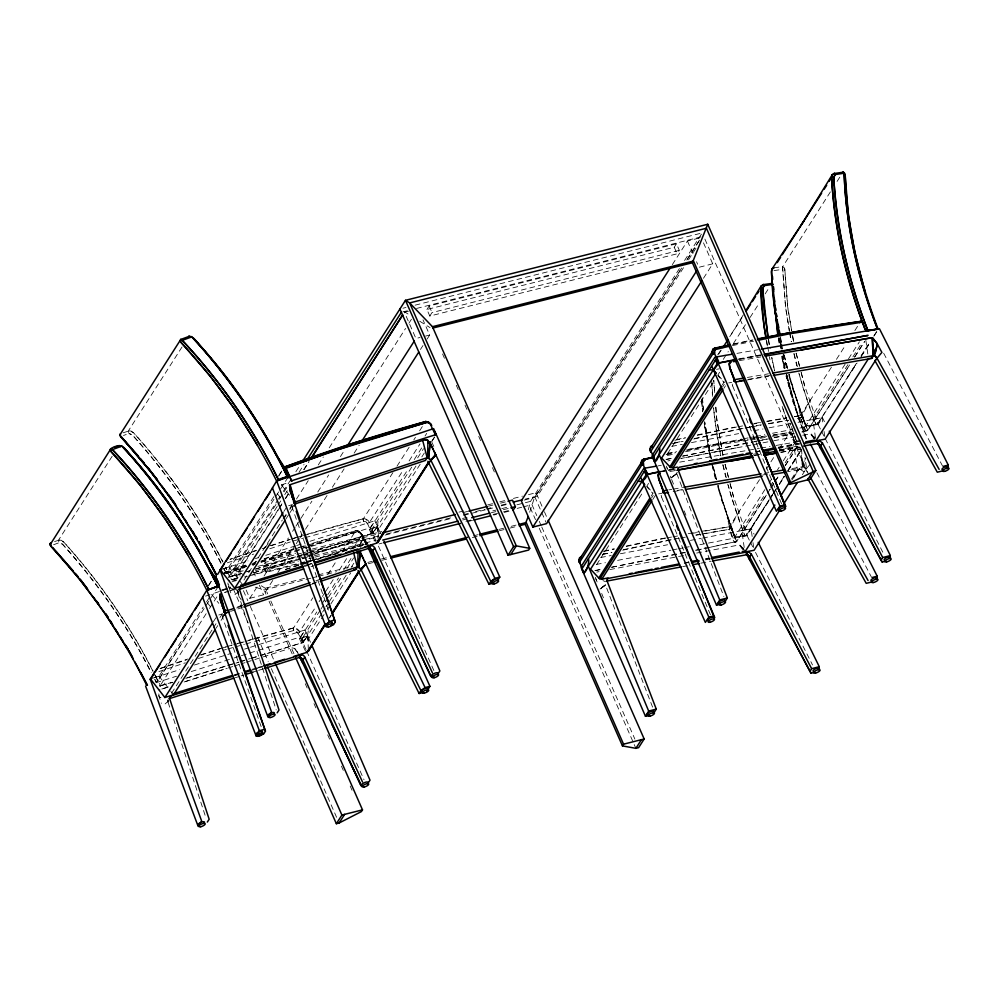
<?xml version="1.0" encoding="UTF-8"?>
<svg xmlns="http://www.w3.org/2000/svg" width="999" height="999" viewBox="0 0 999 999"><rect width="100%" height="100%" fill="white"/><g stroke="black" fill="none" stroke-linecap="round" stroke-linejoin="round"><path stroke-width="0.75" stroke-dasharray="5 3.75" d="M360.389 547.427L364.585 540.859C368.843 554.07 362.849 527.847 355.669 530.844A1890.183 1606.255 31.3 0 0 310.352 543.931M320.08 610.464L302.447 638.036L303.271 642.444L260.589 655.619M302.422 642.881L307.455 635.938L308.654 628.321M411.763 467.082L372.29 528.808L373.114 533.216L297.652 556.368M372.19 533.678L377.297 526.71L378.509 519.093M321.74 613.411L303.209 642.469L307.455 635.739M309.303 552.584L372.127 533.454L373.039 532.966L372.29 528.833L373.064 533.241L377.31 526.51M361.925 534.24L363.211 539.023L361.925 534.24L357.205 531.568L307.904 546.216M800.224 441.071L795.154 442.307L796.565 441.046L791.445 426.461M796.59 441.595L789.884 423.039M759.515 479.657L729.407 526.748C730.044 529.07 732.629 546.141 736.825 541.383L766.782 494.43L736.413 541.808M831.43 367.195L800.474 415.609C801.123 417.932 803.708 435.002 807.891 430.244L849.637 364.91L807.492 430.669M779.432 449.95L797.152 446.64L796.902 447.327L796.253 446.341L779.407 449.438M366.133 544.18L364.598 540.871L366.109 543.806L316.496 559.515M803.521 466.883L802.622 466.745L803.521 466.883L805.331 458.404M528.284 509.727L530.531 501.386L680.381 267.045M261.151 726.623L222.427 617.07L223.214 613.836M328.421 610.089L292.282 507.842L293.069 504.607M809.802 464.647L803.87 471.778L800.661 469.555L804.457 460.389L802.534 466.62L800.624 469.567L788.336 471.69M529.657 512.225L534.49 497.502L681.817 267.757L535.052 497.365L541.121 511.188M764.872 489.635L734.702 537.25L746.453 535.264L770.928 497.052M845.166 364.073L805.781 426.111L816.108 424.8L817.831 423.788L857.067 363.024M785.289 465.546L797.065 447.165L791.732 433.653L790.221 432.43L772.751 435.277M785.189 465.646L796.902 447.327L796.278 446.84M353.509 547.877L362.013 534.44L359.403 531.318L355.919 530.644M796.902 447.327L797.152 446.64M206.144 613.698L160.04 685.901L172.64 682.404M275.986 504.47L229.882 576.673L240.996 573.626M160.714 686.038L159.69 685.901L160.714 686.038L154.97 675.124M230.557 576.798C229.745 577.909 227.685 572.439 225.412 567.182M739.435 511.051L730.544 527.072L736.663 541.533L695.629 550.412M810.514 399.912L801.61 415.934L807.904 430.232L801.66 432.205M670.329 476.211L671.041 477.959L677.347 472.327M743.318 314.86L729.595 336.925L743.044 316.084M222.427 617.07L224.138 614.298M292.282 507.842L293.993 505.069M366.92 544.917L363.773 537.849L359.49 544.755L315.085 559.577M699.862 544.705L747.077 535.701L751.348 528.783L754.108 534.215M799.874 428.047L818.144 424.563L822.427 417.644L825.174 423.077M208.366 585.814L213.062 578.346M279.008 475.337L282.13 470.367M244.093 575.162L238.823 571.89L278.122 510.264M278.958 508.953L282.305 503.696M285.652 498.451L288.162 494.517M304.046 469.605L309.066 461.738M112.2 456.218L58.554 540.084L58.941 542.757L62.425 544.105C97.515 582.717 127.61 625.911 151.249 672.439M182.043 346.978L128.409 430.856L128.796 433.529L123.476 435.489M208.641 585.489L211.988 580.257M278.496 476.261L281.843 471.029M151.836 678.458L159.028 676.198L203.197 607.117M206.531 601.91L209.865 596.69M220.255 569.68L228.871 566.957L273.876 496.59M157.68 681.106L156.194 682.042L153.983 677.809L156.194 682.042L157.68 681.106L187.962 633.778M218.257 586.413L157.792 680.956L153.734 672.427M288.099 477.185L227.635 571.728L222.852 574.025M235.327 580.943L228.259 577.447L277.422 500.549M278.259 499.238L279.945 496.615M283.291 491.371L290.01 480.869M295.879 471.69L300.075 465.122M209.49 608.466L217.02 596.69M279.333 499.238L286.863 487.462M277.185 506.468L235.227 572.065L242.794 570.167M278.022 505.144L281.381 499.9M284.74 494.655L287.25 490.721M299.001 472.352L304.033 464.473M278.546 509.053L238.274 572.04L240.085 576.186M279.383 507.742L281.905 503.808M285.252 498.551L288.611 493.306M303.721 469.692L308.753 461.813M213.174 621.99L216.508 616.783M283.853 511.451L287.188 506.243M171.578 693.206L212.475 629.258M213.311 627.946L216.646 622.727M219.992 617.507L222.49 613.598M243.943 580.057L282.33 520.029M283.167 518.718L285.664 514.81M289.835 508.279L292.345 504.37M265.434 547.577L268.793 542.332M284.727 517.407L286.413 514.785M289.772 509.527L292.282 505.594M296.478 499.038L308.229 480.669M318.294 464.922L323.326 457.043M329.208 447.864L405.557 328.459M408.916 323.214L411.426 319.28M216.059 628.234L217.732 625.624M221.066 620.404L223.576 616.495M285.914 519.005L289.248 513.786M290.085 512.487L293.431 507.255M299.063 564.035L265.884 572.377L262.999 565.809L265.222 562.35L295.379 554.757M426.923 309.478L429.133 306.006L676.448 243.781L679.332 250.349L677.122 253.808L429.807 316.046L426.923 309.478L674.238 247.252L676.448 243.781M265.884 572.377L268.094 568.918L298.264 561.326M429.807 316.046L432.018 312.575L679.332 250.349M246.154 590.009L249.8 598.301L258.192 585.177M264.061 575.998L288.399 537.949M292.595 531.381L295.105 527.447M295.954 526.136L300.15 519.58M300.986 518.269L311.888 501.211M317.769 492.02L328.671 474.962M340.422 456.593L343.781 451.348M249.8 598.301L263.536 594.842L272.764 580.407M277.809 572.539L295.429 544.979M296.266 543.668L298.776 539.735M299.625 538.424L302.135 534.49M305.494 529.233L327.31 495.129M332.342 487.25L344.093 468.881M354.158 453.134L359.19 445.267M420.442 349.475L422.964 345.542M427.16 338.986L429.67 335.04L423.002 319.842M260.327 655.469L302.073 642.757L303.197 642.195L302.447 638.061C304.058 652.497 300.075 629.382 293.718 630.494L293.556 627.971L312.862 597.777M327.797 574.425L336.563 560.726M342.133 552.01L355.669 530.844L360.751 532.904L361.9 534.74M415.946 466.096L373.226 532.904L371.915 533.516L367.532 523.563L365.871 521.753L363.574 521.266L363.411 518.743L394.468 470.179M396.978 466.233L409.59 446.516M413.773 439.985L415.447 437.362M419.642 430.806L423.126 425.349M254.782 641.42L293.718 630.494L296.016 630.981L297.852 633.141L298.963 632.642L315.709 606.98M319.068 601.723L321.591 597.777M322.427 596.465L324.95 592.532M325.786 591.221L333.354 579.395M339.223 570.204L347.627 557.067M305.17 537.662L363.574 521.266L365.871 521.753L367.694 523.901L368.818 523.414L403.196 470.167M409.078 460.976L419.992 443.906M425.037 436.014L426.71 433.391M300.899 636.788L316.795 611.937M321.815 604.095L324.325 600.162M327.672 594.929L338.536 577.934M343.556 570.079L351.923 557.005M358.616 546.54L363.636 538.686M370.754 527.559L408.391 468.706M414.248 459.54L421.778 447.777M320.916 609.153L327.635 598.638M328.471 597.327L341.908 576.311M346.953 568.431L353.671 557.929M417.644 457.892L423.514 448.701M322.577 612.1L325.1 608.166M325.936 606.843L328.459 602.909M329.295 601.598L346.928 574.013M351.136 567.444L354.495 562.187M421.828 456.905L424.338 452.959M431.905 441.133L435.989 434.752M431.768 441.458L435.851 435.077M324.051 614.56L308.266 639.248L308.516 644.655M327.422 609.303L329.92 605.394M330.756 604.083L350.736 572.827M420.217 464.173L378.109 530.019L378.559 539.285M329.27 618.019L330.906 615.446M329.645 617.807L331.281 615.247M672.339 264.635L687.437 241.021L701.186 237.562M684.577 260.477L702.197 232.929L415.035 305.182M683.503 267.707L537.499 496.016L525.412 499.05M688.536 259.827L696.927 246.703M703.483 278.259L712.712 263.823L702.996 241.708M718.731 354.096L721.253 350.162M723.264 359.39L728.296 351.536M733.328 343.668L745.891 324.013M750.087 317.457L759.302 303.034M765.172 293.868L769.355 287.312M830.381 191.895L782.442 267.07L785.576 307.205L789.26 331.144M837.075 181.418L840.434 176.174M596.603 564.635L643.543 491.233M646.902 485.989L648.576 483.366M667.682 453.496L713.786 381.393M717.981 374.837L719.655 372.227M651.198 496.041L652.859 493.444L646.753 486.738M722.277 384.902L723.938 382.305L717.819 375.599M651.56 498.014L653.246 495.392M722.639 386.875L724.312 384.253M652.747 499.562L656.081 494.343L662.187 493.231M723.825 388.411L725.486 385.801M766.208 469.18L774.575 456.106M779.595 448.251L789.635 432.555L791.62 433.966L789.635 432.555A1890.183 1574.749 33.9 0 0 773.026 434.915M836.45 359.353L845.654 344.955M854.857 330.569L860.713 321.416M769.055 483.079L771.578 479.145M777.434 469.967L779.12 467.357M783.303 460.801L795.042 442.457L782.254 406.905M848.513 358.828L859.402 341.795M744.193 547.44L741.832 530.556L765.172 494.068M770.167 486.251L772.677 482.342M785.177 462.787L794.342 448.451L803.458 446.853M815.484 437.837L812.911 419.418L847.914 364.672M852.909 356.855L862.075 342.52M770.966 487.887L774.312 482.654L770.991 487.862M775.149 481.343L778.496 476.111M854.595 357.118L864.635 341.421M727.697 484.103L737.624 516.358L744.917 535.951L746.59 535.089L769.218 499.7M770.054 498.389L772.564 494.468M773.413 493.156L775.923 489.223M784.302 476.111L779.27 483.978L784.14 476.386M787.649 470.866L801.061 449.9M817.407 424.225L856.218 363.661M861.238 355.794L870.466 341.383M873.813 336.139L877.159 330.894M771.765 495.741L774.262 491.82M775.099 490.521L776.76 487.912M752.147 536.463L751.073 528.783L769.367 500.174M770.204 498.876L772.689 494.967M773.526 493.668L776.023 489.772M779.345 484.565L784.34 476.773M787.662 471.565L801.797 449.463M861.225 356.518L870.379 342.22M791.57 478.958L797.414 469.83L794.342 448.451M791.882 480.094L799.387 468.356L788.723 470.292M793.593 477.897L799.387 468.356M802.372 474.75L806.53 468.231L804.994 457.542M775.199 481.306L778.558 476.048M854.682 357.03L864.772 341.283M847.839 376.76L856.031 363.973M860.951 356.293L869.967 342.22M874.075 335.814L878.171 329.42M788.236 469.992L801.36 449.525M238.786 591.445L232.23 597.027M168.943 700.674L162.375 706.256M311.263 546.428L370.242 527.722L374.862 520.729L380.969 534.428M241.408 655.656L300.399 636.95L305.007 629.957L311.114 643.668M717.719 354.832L721.116 349.712M781.543 503.721L732.579 385.839L734.465 383.117M710.464 614.86L661.513 496.99L663.398 494.255M801.161 372.427L804.632 385.776L817.794 423.514L816.158 424.538L805.369 425.899L788.536 374.912M730.094 483.578L733.566 496.928L746.728 534.665L745.079 535.689L734.302 537.037L717.469 486.051M817.669 423.951L815.871 424.6L817.794 423.514M746.59 535.089L744.792 535.739L731.243 496.765L728.234 485.089M377.297 526.723L369.18 529.27L375.999 543.131M307.442 635.951L299.325 638.498L306.144 652.359M307.255 534.253A1890.183 1574.699 33.9 0 1 363.424 518.768L366.283 519.143L368.481 520.891L369.605 522.702L367.694 523.901M254.583 638.511A1890.183 1574.699 33.9 0 1 293.569 627.996L296.441 628.371L298.626 630.119L299.762 631.93L297.852 633.141M807.741 430.394L802.459 417.02L800.474 415.609L798.288 406.206L805.369 425.349L806.43 426.198L805.256 425.661M736.663 541.533L731.38 528.159L729.407 526.748L727.21 517.345L734.29 536.488L735.364 537.35L734.302 537.037M676.598 473.988L671.041 477.984L676.473 473.676L676.148 471.878L723.863 596.553M601.336 588.011L605.406 584.815L605.082 583.016L605.431 584.89L601.361 588.061M671.041 477.959L676.51 473.751M599.962 589.11L605.431 584.89M222.552 573.838L227.71 571.291L225.649 567.245M601.073 588.336L605.531 585.127L652.797 707.692M223.739 568.568L226.049 572.814L227.522 571.878M794.355 416.583A1890.183 1606.242 31.3 0 1 800.474 415.609L800.561 418.144L805.981 431.131L807.879 429.995L801.423 432.055M701.922 531.281A1890.183 1606.242 31.3 0 1 729.407 526.748L729.482 529.283L734.902 542.27L736.5 541.47L710.589 547.177M800.199 440.522L796.565 441.046L795.042 442.457M373.151 532.942L372.29 528.833M303.384 642.232L302.447 638.061M223.826 568.581L225.886 572.614L226.935 572.04L227.71 571.291L225.587 567.307M123.089 432.829L129.695 430.681L133.641 432.879C168.906 471.678 199.138 515.097 222.902 561.85M54.57 541.558L59.84 539.922L63.786 542.107C99.051 580.906 129.296 624.325 153.047 671.078M53.621 544.717L58.941 542.757L62.425 544.105C97.165 582.954 127.597 625.799 151.024 672.414M226.124 573.414L246.666 566.071M252.535 563.973L255.469 562.924M224.675 572.789L246.491 565.222M253.771 562.687L256.681 561.688M263.948 559.153L293.231 549.425M226.036 573.551L246.378 566.483M252.198 564.46L255.107 563.461M260.914 561.438L293.057 550.649M281.293 484.927L288.699 482.455M232.018 581.805L237.937 579.832M252.735 574.887L306.031 557.105M307.517 556.618L311.963 555.132M313.436 554.632L363.773 537.849M205.532 596.128L209.965 594.642M227.735 588.723L211.451 594.155L218.806 603.334M285.477 569.455L301.76 564.023M303.234 563.523L307.68 562.05M309.153 561.55L313.599 560.064M229.083 590.983L223.214 592.944L226.174 591.957M230.544 590.496L233.479 589.51L227.647 591.47M306.968 564.972L312.874 562.999M229.345 609.602L242.595 605.182M315.946 580.706L318.893 579.72M230.594 611.376L236.476 609.415M237.949 608.928L242.357 607.454M311.476 584.39L315.884 582.917M288.649 505.756L291.558 504.795M256.356 550.636L229.97 559.353A1890.183 1574.699 33.9 0 1 256.219 550.262M262.213 548.688L265.147 547.727M271.004 545.791L290.06 539.485M227.297 562.812L253.671 554.095M269.755 548.776L290.309 541.97M218.793 614.997L221.703 614.023M160.127 668.581L186.501 659.864M201.149 655.019L220.205 648.713M158.903 671.565L185.29 662.837M198.451 658.491L220.454 651.211M229.258 610.364L235.19 608.441M236.663 607.954L242.595 606.031M312.262 583.416L318.194 581.493M221.79 589.947L230.669 587.1M285.414 569.505L298.738 565.222M300.212 564.747L304.658 563.324M306.131 562.849L311.126 561.238M221.84 590.446L230.719 587.587M303.221 564.298L311.176 561.738M325.424 557.167L363.911 544.805M222.977 568.881L248.039 560.926M255.419 558.591L258.366 557.654M265.734 555.319L295.229 545.966M296.703 545.504L301.136 544.105M309.977 541.296L374.862 520.729M225.737 573.538L244.905 567.457M252.272 565.122L255.22 564.185M261.126 562.325L299.463 550.162M305.357 548.289L309.79 546.89M231.668 579.807L239.061 577.459L228.709 580.744M253.846 572.764L295.254 559.615M253.971 572.727L297.065 559.065M298.551 558.591L359.478 539.26M304.358 566.545L308.803 565.134M310.989 566.658L313.948 565.709M154.595 677.634L179.67 669.692M194.418 665.022L231.281 653.334M244.555 649.125L248.976 647.727M250.449 647.252L305.007 629.957M155.881 682.767L176.523 676.223M191.271 671.553L232.567 658.453M234.041 657.991L239.935 656.118M161.813 689.035L169.218 686.688L158.866 689.972M185.477 681.53L225.412 668.855M184.128 681.967L227.223 668.294M228.321 667.919L232.705 666.533M234.166 666.071L245.055 662.637M246.541 662.162L289.635 648.488M234.503 675.774L238.961 674.362M252.31 670.129L262.7 666.832M235.314 677.734L239.685 676.348M241.134 675.886L244.093 674.949M252.797 672.19L257.168 670.804M258.629 670.341L263.324 668.855M304.258 565.571L308.703 564.198M307.455 565.022L311.9 563.648M234.403 674.8L238.848 673.426M252.173 669.293L256.618 667.919M258.092 667.457L262.537 666.083M234.653 675.162L242.045 672.876M255.357 668.756L262.762 666.47M261.338 561.038L299.588 549.275M301.049 548.813L306.93 547.015M308.404 546.553L356.943 531.63L359.278 532.08A3.771 3.209 31.3 0 1 360.002 532.642L365.796 543.743M369.443 529.42L377.61 526.61L378.209 540.921M229.545 576.673L240.722 573.476M246.516 571.715L249.663 570.754M255.369 569.018L308.479 552.834M246.79 571.865L249.937 570.904M255.644 569.168L296.154 556.83M299.588 638.648L307.754 635.839L308.366 650.149M159.69 685.901L172.365 682.255M186.988 677.797L238.624 662.075M240.11 661.625L250.437 658.478M251.373 658.191L258.828 655.918M185.789 678.396L238.898 662.225M240.372 661.775L244.805 660.426M251.648 658.341L259.103 656.068M294.717 548.988L299.176 547.664M300.662 547.215L355.669 530.844L356.943 531.63A1.911 0.799 75.1 0 0 355.669 530.844M303.459 547.552L306.431 546.665M292.982 538.511L301.973 535.988M303.471 535.576L363.411 518.743L365.097 518.718L369.605 522.702M293.194 541.021L303.721 538.061M223.139 647.739L232.13 645.217M233.629 644.805L238.124 643.543M239.623 643.119L244.118 641.857M245.617 641.433L253.109 639.335M254.595 638.91L293.556 627.971L295.242 627.959L299.762 631.93M223.339 650.249L226.386 649.4M227.834 648.988L233.866 647.29M235.327 646.89L244.343 644.355M245.804 643.943L253.321 641.833M796.565 441.046L794.63 442.132L781.555 404.732M402.947 308.229L405.969 307.467M402.884 311.888L407.417 310.751M416.483 308.466L700.886 236.9M408.529 311.201L404.408 312.237L415.934 338.499L420.055 337.462M425.549 336.089L429.67 335.04M712.712 263.823L698.975 267.282L696.54 261.75M245.879 565.746L233.791 568.781L238.374 579.22M251.923 564.223L254.945 563.461M261.001 561.938L295.754 553.196M306.343 550.536L310.876 549.388M312.387 549.013L381.905 531.518M458.991 512.125L463.524 510.976M487.699 504.895L493.743 503.371M499.787 501.86L505.831 500.337M513.399 498.426L522.465 496.153M528.508 494.63L536.063 492.732L543.781 510.302M296.878 554.383L301.411 553.246M302.922 552.859L381.331 533.129M462.762 512.637L468.793 511.126M488.399 506.193L492.932 505.044M500.462 503.159L506.493 501.635M257.904 566.358L295.692 556.855M297.202 556.48L301.735 555.332M303.246 554.957L307.779 553.821M313.823 552.297L378.808 535.939M386.363 534.04L452.872 517.307M463.449 514.647L469.493 513.124M475.536 511.6L484.602 509.315M486.113 508.941L493.681 507.042M501.236 505.132L507.28 503.621M238.823 571.89L243.219 570.791M262.999 565.809L308.241 554.433M309.752 554.045L379.121 536.588M385.152 535.077L453.009 518.006M463.561 515.347L486.188 509.652M487.699 509.278L495.229 507.38M501.261 505.856L507.292 504.345M524.238 500.074L534.49 497.502M228.259 577.447L240.347 574.4M255.457 570.604L300.799 559.19M302.31 558.816L312.887 556.143M314.398 555.769L376.373 540.172M462.512 518.506L467.045 517.357M492.744 510.889L495.766 510.139M501.81 508.616L507.854 507.092M516.92 504.807L530.531 501.386L536.775 515.621M308.816 558.666L313.336 557.529M314.847 557.155L367.632 543.868M462.637 519.967L467.157 518.831M491.283 512.762L495.804 511.613M503.346 509.715L509.378 508.204M232.442 580.032L238.474 578.521M244.493 577.01L247.502 576.248M249.013 575.861L298.726 563.361M300.237 562.974L304.757 561.838M306.256 561.463L310.776 560.327M312.287 559.952L330.369 555.394M331.868 555.019L336.388 553.883M465.946 521.278L471.978 519.767M493.069 514.46L497.589 513.324M503.608 511.8L511.138 509.915M517.17 508.391L521.69 507.255M523.189 506.88L529.22 505.357L535.489 519.655M300.562 563.648L305.095 562.512M306.606 562.137L311.126 560.988M317.158 559.477L320.167 558.716M378.983 543.918L382.005 543.156M467.957 521.528L472.477 520.392M493.593 515.084L496.603 514.323M504.145 512.425L510.177 510.914M304.445 578.359L265.21 588.224L264.098 589.959L265.971 594.218M318.032 574.937L352.734 566.208M367.819 562.412L372.352 561.263M381.406 558.99L388.948 557.092M473.451 535.826L477.972 534.69M499.1 529.37L503.633 528.234M511.176 526.336L517.207 524.812M310.876 578.184L264.098 589.959L254.033 586.8M312.387 577.809L316.92 576.673M318.431 576.286L336.538 571.728M368.219 563.761L372.752 562.624M381.805 560.339L389.348 558.441M472.34 537.562L478.384 536.038M499.5 530.731L504.033 529.582M510.064 528.071L517.607 526.173M674.887 440.334L685.389 437.987M697.377 435.302L736.525 427.023M675.049 442.844L682.542 441.171M694.53 438.486L736.65 429.545M603.821 551.473L614.31 549.125M626.311 546.441L665.459 538.161M602.484 554.32L611.475 552.31M623.463 549.637L673.189 539.335M672.414 443.618L683.091 441.333M693.768 439.048L747.177 427.597M748.701 427.272L753.271 426.286M602.859 554.445L612.012 552.472M622.702 550.187L676.098 538.748M732.642 344.493L752.284 340.434M732.392 345.592L753.546 341.221M666.096 454.695L675.174 452.834M687.262 450.337L715.971 444.405L748.201 439.223M667.357 455.482L674.924 453.921M685.464 451.748L717.207 445.204M666.058 459.365L673.763 457.817M682.604 456.031L752.784 441.87M754.307 441.558L760.389 440.334M761.912 440.022L768.368 438.723M774.063 437.574L793.943 433.566M666.196 459.552L673.826 458.004M682.779 456.206L756.568 441.308M758.079 441.009L768.606 438.886M774.3 437.737L794.18 433.716M594.979 570.516L602.509 568.993M611.538 567.17L686.276 552.085M695.391 550.249L709.065 547.489M595.129 570.691L601.41 569.418M611.7 567.345L685.501 552.459M755.331 451.76L759.902 450.861M778.221 447.24L798.051 443.331M755.419 452.16L760.002 451.261M778.296 447.652L799.637 443.444M684.253 562.899L688.835 562M705.619 558.691L708.666 558.091M684.352 563.311L688.923 562.4M705.694 559.103L710.264 558.191M812.911 419.418L822.152 417.644L823.213 425.312M741.832 530.556L751.073 528.783M671.64 446.391L682.305 444.355M691.433 442.607L738.661 433.616M753.883 430.706L763.024 428.971M769.118 427.809L790.446 423.738M798.051 422.29L822.427 417.644M667.357 453.296L676.498 451.56M688.686 449.238L741.995 439.073M743.518 438.786L748.089 437.912M749.612 437.624L754.17 436.75M755.694 436.463L764.834 434.715M772.452 433.266L792.257 429.495M767.869 441.883L680.819 458.466L739.023 447.365M773.813 440.759L795.204 436.675M802.771 435.239L810.401 433.791L813.948 438.598L812.162 436.176M667.844 460.939L670.154 460.489M778.071 448.414L799.375 444.355M753.77 455.494L762.362 453.858M779.195 450.649L799.25 446.815M600.561 557.529L611.226 555.494M620.367 553.758L667.582 544.755M690.434 540.397L701.086 538.361M702.609 538.074L751.348 528.783M596.291 564.447L605.419 562.699M617.607 560.377L670.916 550.212M672.439 549.925L677.01 549.05M678.533 548.763L683.104 547.889M684.627 547.602L689.198 546.728M596.778 572.077L599.075 571.64M609.79 569.592L687.499 554.807M696.64 553.059L739.322 544.93L742.844 549.712M705.469 559.852L710.039 558.978M682.692 566.633L687.237 565.771M700.886 563.161L711.176 561.201M738.686 358.903L761.226 354.757M738.511 359.453L761.238 355.257M716.57 369.318L719.367 368.806M659.839 471.478L670.679 469.48M753.371 454.245L757.966 453.396M659.852 471.99L673.763 469.43M728.683 382.917L731.73 382.367M748.501 379.32L769.842 375.449M677.434 490.472L683.528 489.36M762.799 474.987L768.905 473.876M738.049 426.748L742.619 425.936M751.748 424.3L760.888 422.677M766.982 421.59L786.775 418.057M794.38 416.695L800.474 415.609M738.174 429.283L744.255 428.196M745.778 427.922L750.349 427.11M751.872 426.835L761.001 425.199M768.606 423.838L788.386 420.317M666.982 537.899L671.54 537.075M673.064 536.813L677.634 535.988M691.333 533.541L698.95 532.192M705.044 531.093L729.407 526.748M674.712 539.06L679.27 538.249M680.794 537.974L685.364 537.162M696.003 535.264L729.482 529.283L731.38 528.159L729.482 529.283L695.928 534.964M797.414 469.83L806.53 468.231M736.95 353.384L758.403 349.662M739.997 359.053L759.914 355.607M739.385 360.627L760.739 356.943M747.377 377.46L768.493 373.801M747.277 379.957L768.78 376.236M658.216 465.846L661.288 465.322M679.67 462.137L747.077 450.474M748.613 450.199L759.34 448.351M760.863 448.089L770.054 446.491M776.186 445.429L797.639 441.72M661.263 471.528L673.526 469.405M754.72 455.344L762.374 454.021M779.232 451.098L800.674 447.39M669.829 471.516L675.961 470.454M780.968 452.297L800.748 448.876L802.472 466.758L788.648 469.155M668.756 489.91L671.778 489.385M673.276 489.123L682.529 487.524M764.235 473.376L768.83 472.589M673.139 491.633L682.354 490.034M780.831 452.322L800.748 448.876M756.33 425.636L762.424 424.6M768.531 423.564L788.361 420.204M749.737 438.973L755.868 437.987M757.404 437.737L766.62 436.263M717.157 445.204L766.295 437.3M772.414 436.313L791.732 433.653M377.285 527.035L377.697 530.119M307.43 636.263L307.842 639.348M773.888 267.844L782.604 266.596L784.602 268.119L787.974 309.228L791.67 330.544L787.637 306.556L784.814 269.043L782.604 266.596L785.576 307.205L789.622 331.218M774 270.592L782.716 269.33M361.101 534.215L362.013 534.44M806.218 426.223L805.369 425.899M159.378 697.477L160.851 697.527L159.378 697.477L161.376 703.333M229.957 588.274L232.505 588.761M237.962 590.134L229.221 588.249L231.843 595.904M734.19 536.8L735.364 537.35M805.768 425.661L792.282 387.949L788.76 374.687M734.702 536.813L721.216 499.088L717.694 485.839M674.025 469.455L676.585 470.566M602.946 580.606L605.506 581.705M404.12 311.576L408.004 313.986M419.68 321.203L430.045 327.622M261.251 585.776L265.21 588.224L267.707 593.906M789.635 432.555L791.62 433.966M814.435 438.686L811.225 433.991L815.172 438.486M743.356 549.837L740.159 545.129L744.093 549.625M796.253 446.341L797.04 446.928M798.763 372.964L808.691 405.207L816.108 424.8M718.119 375.212L724.225 381.918M647.04 486.363L653.159 493.069M367.669 543.643L363.786 538.548L361.626 538.573L364.697 539.223L367.832 543.668M297.827 652.871L293.943 647.789L291.783 647.814L294.855 648.451L297.989 652.896M811.225 433.991L815.783 439.685M740.159 545.129L744.717 550.836M281.381 484.865L289.56 495.254M277.185 493.531L280.819 498.151M207.33 602.772L210.976 607.392M228.871 566.957L243.356 585.564M159.028 676.198L169.88 690.147M170.792 691.308L173.501 694.792M790.221 432.43L790.833 433.354M813.96 436.575L814.922 438.111M742.894 547.727L743.855 549.25M789.01 374.325L799.138 406.943L806.305 426.211M717.944 485.464L728.059 518.094L735.239 537.35M805.881 469.268L808.491 473.926M222.765 561.987C199.151 515.109 168.631 471.94 133.641 432.879L131.169 431.068L128.409 430.856L128.796 433.529M152.909 671.216C129.296 624.338 98.789 581.168 63.786 542.107L61.326 540.297L58.554 540.084L58.941 542.757M153.621 672.552L157.917 680.781M220.879 563.186C197.502 516.558 167.32 473.464 132.28 434.877L128.908 433.491L132.28 434.877C167.033 473.763 197.44 516.683 221.091 563.211M942.656 466.246L883.054 352.023M816.907 472.752L871.59 577.397M818.144 424.563L820.966 430.119M821.665 431.506L824.475 437.062M825.186 438.461L883.603 553.821M747.077 535.701L749.887 541.258M750.586 542.644L752.709 546.815M755.519 552.385L812.524 664.959M366.87 542.082L368.656 545.729M297.015 651.311L298.801 654.957M431.843 442.207L433.803 446.453M370.242 527.722L375.911 540.459M378.434 546.116L433.878 670.566M300.399 636.95L306.069 649.687M306.693 651.098L364.023 779.794M704.894 239.073L807.167 472.04M687.437 241.021L693.506 254.845M674.238 247.252L677.122 253.808M544.405 511.738L547.539 518.881M541.72 512.562L545.966 522.24M539.273 521.316L541.146 525.586M541.77 527.01L634.877 739.11M539.26 528.234L635.876 748.338M429.133 306.006L432.018 312.575M442.569 353.996L444.443 358.266M456.293 385.252L458.166 389.523M465.022 405.144L466.895 409.415M478.746 436.401L480.619 440.671M492.47 467.657L494.33 471.928M265.222 562.35L268.094 568.918M270.829 601.011L294.518 654.994M269.093 601.323L292.17 653.895M305.269 683.728L307.143 687.986M313.998 703.621L315.871 707.879M327.722 734.877L329.583 739.135M341.433 766.133L343.306 770.391M350.174 786.026L352.035 790.284M253.222 571.341L256.256 578.259M259.29 585.164L263.536 594.842M243.394 590.646L247.777 600.649M250.287 606.368L274.138 660.689M236.838 590.047L241.221 600.049M257.542 637.212L268.207 661.5M271.341 668.656L336.588 817.294M233.254 588.836L248.252 623.001M671.615 479.433L673.9 485.139M684.203 510.901L685.926 515.184M601.698 593.468L603.433 597.814M666.945 467.744L667.594 469.38M595.866 578.896L596.515 580.519M666.358 466.133L667.32 468.618M595.279 577.272L597.215 582.255M806.193 425.999L792.831 387.712L789.297 374.325M806.568 438.861L793.905 402.572L786.575 374.388M735.114 537.15L721.765 498.851L718.219 485.464M815.871 424.6L802.322 385.614L799.3 373.951M228.546 586.251L229.108 587.899L228.209 581.281M158.691 695.479L159.253 697.127L158.541 691.832M237.962 593.156L276.199 709.902M168.119 702.384L205.869 817.657M783.278 354.058L787.2 368.793M712.212 465.209L716.121 479.945M784.178 354.982L787.724 368.369M786.225 375.774L793.281 402.572L806.243 439.647L793.281 402.572L785.988 375.874M716.645 479.508L713.111 466.121L716.246 479.52M796.128 353.271L799.262 365.222M801.223 372.689L804.744 386.138M784.989 367.944L782.492 355.831M786.563 373.926L799.45 421.353L786.575 374.538M785.002 368.556L782.517 356.468L785.039 368.456M725.062 464.41L728.196 476.361M730.144 483.828L733.666 497.277M796.153 353.147L799.625 366.496M725.087 464.298L728.546 477.647M794.03 353.521L797.414 366.645M722.951 464.66L726.348 477.797M784.053 354.982L787.312 368.369M783.129 353.971L786.4 367.432M712.062 465.122L715.334 478.583M793.93 353.796L796.79 365.921M722.851 464.947L725.724 477.072M771.69 357.567L774.637 370.954L771.877 357.53M769.33 356.73L769.954 359.74M732.23 384.103L732.579 385.839M661.151 495.242L661.513 496.99M780.519 338.649L781.418 343.094M781.717 344.58L782.604 349.026L781.78 344.418M779.882 339.048L781.68 347.989M711.238 458.691L704.645 421.79L711.263 458.628M710.301 457.642L704.158 423.514M781.593 356.256L784.178 368.369L781.755 356.231M789.547 332.655L791.283 341.695M768.568 339.535L770.217 348.526M780.406 336.738L781.505 342.882M779.832 337.674L781.717 348.176M766.683 340.971L767.494 345.467M767.756 346.965L768.568 351.461M704.195 423.339L710.376 457.817M792.719 336.638L793.78 342.732L791.945 332.168M779.595 339.048L781.181 348.201M779.345 338.199L780.144 342.757M780.406 344.28L781.193 348.851M778.583 337.924L779.645 344.031M722.964 455.394L716.895 420.367L715.684 404.92M789.872 332.717L791.383 341.72M779.432 338.411L780.194 342.932M780.456 344.43L781.218 348.951M722.901 455.369L716.558 417.694L715.546 404.195M768.318 339.573L769.292 345.604M766.245 340.159L767.482 347.727M778.271 337.974L779.195 344.093M865.858 340.359L867.831 354.108M824.075 431.456L825.149 439.135M752.996 542.594L754.07 550.274M227.909 582.904L228.097 584.59M703.321 410.177L702.172 398.289M701.523 401.61L702.684 411.813M167.807 700.262L168.019 702.072L167.944 699.712M713.486 408.042L717.332 437.762L720.779 455.856L714.51 418.344L713.698 407.742M801.822 460.052L802.472 466.758M702.434 397.852L703.546 409.815M701.735 399.425L702.834 411.376M714.71 392.557L713.736 380.182L714.647 392.195M711.65 380.482L712.786 395.629M801.573 449.1L802.597 466.396M711.8 383.366L712.462 396.341M270.317 545.654A1890.183 1574.699 33.9 0 1 290.147 539.41M291.571 538.973A1890.183 1574.699 33.9 0 1 295.841 537.674M297.265 537.237A1890.183 1574.699 33.9 0 1 301.536 535.951M363.574 521.266A1.911 0.837 75.7 0 1 363.411 518.743M224.35 572.689A1890.183 1606.255 31.3 0 1 245.604 565.084M264.186 558.716A1890.183 1606.255 31.3 0 1 295.854 548.401M298.751 547.502A1890.183 1606.255 31.3 0 1 308.903 544.368M160.14 668.468A1890.183 1574.699 33.9 0 1 187.775 659.028M200.462 654.882A1890.183 1574.699 33.9 0 1 225.986 646.902M227.41 646.465A1890.183 1574.699 33.9 0 1 231.693 645.179M237.4 643.481A1890.183 1574.699 33.9 0 1 243.119 641.808M248.851 640.147A1890.183 1574.699 33.9 0 1 253.147 638.923M293.718 630.494A1.911 0.837 75.7 0 1 293.556 627.971M603.683 551.148A1890.183 1606.242 31.3 0 1 614.16 548.751M626.161 546.078A1890.183 1606.242 31.3 0 1 665.396 537.974M688.199 533.703A1890.183 1606.242 31.3 0 1 698.863 531.805M666.97 454.12A1890.183 1574.749 33.9 0 1 675.836 452.247M686.201 450.124A1890.183 1574.749 33.9 0 1 742.919 439.66M753.446 437.937A1890.183 1574.749 33.9 0 1 757.966 437.225M760.976 436.75A1890.183 1574.749 33.9 0 1 766.995 435.826M676.248 439.66A1890.183 1606.242 31.3 0 1 685.227 437.599M697.24 434.94A1890.183 1606.242 31.3 0 1 734.952 427.135M754.695 423.389A1890.183 1606.242 31.3 0 1 760.788 422.277M766.882 421.203A1890.183 1606.242 31.3 0 1 786.712 417.819M724.263 382.592A1.698 1.411 33.7 0 1 723.95 382.292M733.616 343.931A1890.183 1574.749 33.9 0 1 752.834 339.885M237.787 590.484L237.862 592.844L237.787 590.484M699.5 240.185L686.076 261.176L699.5 240.185M770.129 489.198L767.619 493.119L770.154 489.185M157.854 680.519L156.031 681.842L157.854 680.519M802.459 417.02L795.991 418.956L802.459 417.02M804.47 467.457L803.933 467.082L805.718 468.968L804.47 467.457M377.972 528.471L377.697 526.873L378.109 530.019L377.972 528.471M308.129 637.699L307.842 636.113L308.266 639.248L308.129 637.699"/><path stroke-width="1.5" d="M364.235 560.526L365.884 563.973L360.889 569.28L357.754 566.833L358.079 550.973M434.09 451.298L435.739 454.745L430.744 460.052L427.597 457.604L427.959 440.297L424.85 439.71L290.135 484.69L294.805 501.835L294.068 502.41L427.147 457.679L422.677 440.447M428.996 422.29C433.666 427.597 430.819 422.889 426.785 422.39L355.469 443.631L285.714 467.857L283.878 469.13L288.012 478.121M653.708 457.018A1890.183 1574.749 33.9 0 0 643.418 459.353L581.318 556.505C576.311 558.628 580.481 564.522 582.042 567.145M650.824 451.948L649.974 449.363L650.661 446.516L652.397 445.367L714.51 348.226A1890.183 1574.749 33.9 0 1 729.195 344.905M749.562 557.442L751.31 553.983L748.114 551.723L711.563 558.691M820.629 446.303L822.377 442.832L819.192 440.584L803.945 443.481M749.45 559.552L749.6 556.743L747.826 554.807L749.6 556.743L809.939 671.453L811.138 673.189L814.822 672.227M820.516 448.414L820.666 445.604L818.905 443.668L820.666 445.604L881.006 560.314L882.217 562.05L885.888 561.088M584.128 572.789L646.428 474.388L644.268 471.441L582.117 568.606C583.928 580.631 590.384 561.6 588.336 558.891M654.957 461.526L653.196 457.48L654.757 461.476L717.507 363.249L715.346 360.302L653.184 457.467C655.007 469.63 661.45 450.362 659.402 447.752M865.196 329.595C846.378 280.994 834.277 229.608 831.63 177.485L832.254 174.775L834.04 173.526L843.531 172.165L844.167 173.239C846.003 226.461 857.879 279.008 877.322 328.509C881.917 328.371 860.039 332.08 867.644 329.907C848.775 281.069 836.275 229.545 833.728 177.148L835.326 174.513L833.728 177.148C836.85 229.458 848.613 281.106 867.644 329.907L866.22 331.168L878.021 329.158M114.91 447.202L118.893 445.729L121.666 445.941L124.126 447.752C161.651 489.31 193.319 536.001 218.194 586.163L217.482 585.751C192.969 535.714 161.076 489.448 123.876 448.002C161.488 489.135 192.832 535.789 217.482 585.751L218.319 585.864L206.793 590.334L218.194 586.163C192.77 535.277 161.214 486.638 121.491 445.866C117.757 445.542 111.913 446.453 110.302 450.062L111.089 451.635C149.538 492.919 181.781 539.772 206.793 590.334L208.616 589.01C183.716 538.099 151.261 490.896 112.412 449.612L111.201 448.489L110.427 449.125L111.089 451.635L140.335 485.264L165.147 518.743L187.7 554.47M197.203 539.597L174.65 503.871L149.838 470.392L119.805 435.015L180.769 339.448L182.268 340.384C221.129 381.668 253.184 429.095 278.471 479.782L278.471 479.782C253.646 428.796 221.004 381.78 182.268 340.384L180.769 339.448L180.157 340.834L180.944 342.407C219.393 383.691 251.623 430.544 276.636 481.106L287.337 476.511C262.812 426.498 231.256 379.945 193.731 338.773C231.081 380.132 262.587 426.585 287.337 476.511L288.049 476.935C262.687 426.061 231.069 377.597 191.508 336.7L188.749 336.501L180.769 339.448L180.382 341.571L210.177 376.036L234.99 409.515L257.542 445.242M712.712 560.914L747.414 554.62L746.852 553.821M803.671 445.979L818.481 443.469L817.919 442.682M580.232 563.024L579.432 562.499L641.583 465.309L642.057 460.114L654.008 457.192M50.462 544.18L110.926 448.676L112.412 449.612C151.074 491.096 183.466 538.199 208.616 589.01L208.691 589.547M120.317 434.952L120.429 433.803L119.818 435.189L120.604 436.763C159.053 478.046 191.284 524.9 216.296 575.461L216.284 575.948M264.186 666.358L301.273 654.607L303.671 655.506L304.782 657.105L302.972 659.989L302.61 662.911L361.763 786.613L332.18 724.787M358.029 570.504L419.118 693.518L420.929 690.596L360.926 569.355L358.728 567.045L360.277 552.385L363.449 558.866M427.884 461.276L488.973 584.278L490.771 581.368L430.781 460.127L428.571 457.817L430.132 443.144L427.035 439.647L424.85 439.71M301.348 657.904L302.934 659.914L302.61 662.936L299.4 656.181M372.839 550.799L372.465 553.708L431.605 677.384L434.003 676.81M358.728 567.045L360.277 552.385L425.087 687.587L429.932 686.325L368.181 547.739M428.571 457.817L430.132 443.144L433.291 449.637M301.086 657.729L299.875 657.342L302.972 659.989L302.61 662.911L303.072 660.227M588.411 566.458L648.676 711.076L645.454 716.283L581.056 567.345M659.477 455.307L719.742 599.937L716.52 605.144L652.122 456.206M372.927 550.998L372.465 553.708L369.892 548.301M734.09 381.031L734.889 379.682L734.078 381.293M764.272 354.695L867.382 335.477L764.26 354.195M227.897 610.089L224.725 610.789L219.78 594.467L220.092 599.475L265.447 731.156L263.736 733.928L256.106 735.913L202.56 597.115L206.843 590.209L218.694 586.251M294.218 499.687L294.805 501.835L289.623 485.239L289.935 490.247L335.302 621.927L333.591 624.7L331.044 625.362M773.101 284.378L764.372 285.627L763.398 284.44L761.101 286.051C760.389 303.546 763.436 321.291 766.008 338.649M804.058 220.667L771.827 269.268C771.29 291.071 775.174 313.074 778.983 334.578M865.209 329.558C846.578 280.869 834.577 229.595 831.63 177.485L832.167 174.912L834.477 173.302L835.451 174.488L844.167 173.239C845.828 226.461 858.428 278.871 877.322 328.509M875.124 353.221L877.347 344.018L881.892 352.422L874.949 360.639L937.299 472.202L943.306 470.741M874.587 355.744L873.688 355.594L874.587 355.744L877.347 344.018M662.999 492.445L663.823 490.834L663.061 491.908M871.727 358.416L875.536 349.238L873.613 355.482L871.702 358.416L773.388 375.437M747.414 554.62L746.403 554.408L748.114 551.723M817.444 443.356C822.714 436.463 815.209 444.28 818.481 443.469M528.196 516.645L525.162 524.275L519.118 525.786M302.597 461.188L405.469 300.324L707.742 224.263L692.394 262.737L432.854 328.047M431.755 425.512L429.857 423.414A3.771 3.209 31.3 0 0 429.12 422.839L425.524 421.615L354.158 442.857L284.353 467.095L283.878 469.13L286.9 475.574M729.382 346.203L714.66 349.75L714.56 352.959L712.649 354.17L650.511 451.873M377.859 541.77L378.209 540.921A1.361 1.124 33.6 0 1 377.872 541.783L376.935 542.445M429.383 461.451L377.235 542.594M435.377 435.052L435.989 434.752L434.44 431.643L435.964 434.577L291.121 480.919M50.961 545.704L50.587 543.031L49.962 544.43L50.749 545.991L79.995 579.62L104.795 613.099L127.36 648.826M50.587 543.031L49.95 544.255L50.749 545.991C89.198 587.275 121.441 634.14 146.453 684.69L147.165 685.102L140.921 672.827M646.99 474.475L659.964 471.453M735.651 359.977L717.507 363.249L735.626 359.465M745.741 310.926L761.101 286.051M801.46 224.663L832.167 174.912M498.176 579.695L499.787 577.097L433.628 428.608L276.698 480.969L272.415 487.887L325.961 626.685L329.183 621.478L334.091 620.192M353.571 552.547L357.305 566.908L355.582 569.68L320.292 581.455M427.147 457.679L425.437 460.439L294.568 504.108M256.106 735.913L259.34 730.706L264.248 729.432M426.71 691.533L429.932 686.325M606.93 580.269L608.079 578.421L679.607 564.785M678.009 469.118L679.145 467.27L752.197 453.346M654.457 712.012L656.268 709.103L606.793 580.244M725.536 600.874L727.347 597.951L677.871 469.105M809.939 671.453L811.65 668.681L819.28 666.695L758.229 542.357M881.006 560.314L882.716 557.542L890.346 555.556L829.295 431.218M817.657 669.305L819.28 666.695M888.735 558.154L890.346 555.556M224.101 612.449L224.95 611.063L220.28 593.93M746.515 554.47L747.227 553.109M314.735 563.249L371.128 545.379L373.526 546.278L374.637 547.877L372.814 550.761L372.465 553.683L372.777 550.686L369.717 548.114L372.814 550.761L430.432 675.724M311.576 457.804L402.734 314.86L311.263 457.879M202.785 596.99L150.399 678.908L164.872 697.514L173.501 694.792L215.235 629.545M272.64 487.762L220.255 569.68L234.728 588.286L243.356 585.564L285.077 520.317M150.25 679.732L153.609 674.487M155.282 671.865L160.315 663.998M164.498 657.454L169.53 649.587M171.204 646.965L176.236 639.098M177.909 636.475L185.452 624.687M187.125 622.065L192.158 614.198M194.668 610.264L199.7 602.409M217.582 574.425L224.288 563.948M225.974 561.326L230.994 553.458M233.516 549.525L238.536 541.67M241.895 536.426L246.915 528.558M249.438 524.625L254.458 516.77M257.817 511.525L262.837 503.658M265.359 499.725L270.379 491.87M306.556 460.539L401.373 312.275M164.872 697.514L212.337 623.289M234.728 588.286L283.029 512.762M224.413 615.184L226.074 612.574M294.255 505.956L295.929 503.346M347.128 446.091L414.26 341.121M361.713 441.333L418.768 352.098M325.312 623.638L306.955 652.335L293.631 656.468M331.98 613.199L358.678 571.44M428.534 462.212L376.798 543.106L364.96 546.778M325.424 624.025L308.341 651.123L306.418 652.522M332.08 613.623L358.766 571.878M325.811 623.801L308.341 651.123A1.698 1.411 33.4 0 0 308.753 650.049M332.105 613.96L359.141 571.678M428.996 462.45L378.196 541.895A1.698 1.411 33.4 0 0 378.609 540.821M513.199 510.152L515.409 506.68L512.524 500.112L508.004 501.261M670.654 267.257L521.303 500.811L532.842 527.085L546.578 523.626L701.798 280.881M267.62 667.12L336.351 823.713L341.895 815.047L362.5 809.864L295.766 657.841M508.029 555.244L513.561 546.59L516.308 545.891L529.745 548.326L528.633 550.062L508.029 555.244L399.925 308.991M336.351 823.713L339.098 823.014L344.643 814.36M510.776 554.557L516.308 545.891L409.652 302.922L405.469 300.324L513.561 546.59M532.842 527.085L696.453 271.216M362.5 809.864L361.401 811.588L339.098 823.014M581.168 566.445L643.905 468.331M652.235 455.294L714.972 357.192M722.926 347.54L727.959 339.672M746.39 310.839L750.586 304.295M752.259 301.673L755.606 296.428M757.279 293.806L758.965 291.184M777.234 262.612L780.594 257.367M782.267 254.745L821.653 193.144M824.163 189.223L826.685 185.29M829.195 181.356L831.705 177.422M638.049 481.143C643.381 483.129 650.274 474.762 644.268 471.441L646.553 474.188L647.714 473.713C642.12 464.547 639.522 457.455 653.783 458.279M709.128 370.005L713.786 369.83L718.805 363.087M716.083 372.977L713.461 370.329L715.784 373.351L661.65 458.017L669.917 466.845A1.361 1.149 31.3 0 0 670.891 467.395L673.751 467.769M602.672 578.921L599.987 578.671A1.698 1.436 31.6 0 1 598.788 578.009L649.587 498.576M721.852 388.087L671.053 467.532A1.698 1.436 31.6 0 1 669.867 466.87L721.478 386.151M650.786 499.238L599.987 578.671L598.776 578.021L590.571 569.155L644.717 484.503L642.394 481.481L643.593 483.179M651.91 500.861L601.86 579.145L607.954 577.946M722.989 389.722L672.926 468.007L677.509 467.095M774.874 505.069L744.842 552.047L754.07 550.274L779.882 509.902M780.719 495.929L789.897 481.568M644.168 738.985L638.623 747.652L635.876 748.338L622.452 745.903L623.551 744.18L644.168 738.985L548.176 520.304M692.394 262.737L789.685 484.378L790.796 482.642L815.833 470.529L707.742 224.263M784.053 503.396L797.377 482.554M875.936 359.69L825.149 439.135L815.908 440.909L868.481 358.678L871.528 358.154M635.876 748.338L641.42 739.685M807.554 479.882L813.086 471.228L706.43 228.247L409.652 302.922L432.455 326.698L529.745 548.326M815.833 470.529L810.301 479.195L789.685 484.378M429.021 462.812L435.739 454.745M359.178 572.052L365.884 563.973L361.039 569.58M239.31 588.636L240.547 586.763L302.872 567.007M239.623 588.174L240.547 586.763M169.468 697.864L170.704 696.003L233.017 676.236M169.768 697.402L170.667 696.003M371.128 545.379L369.28 548.176L315.359 565.272M301.273 654.607L299.425 657.404L264.46 668.493M277.16 712.836L279.008 710.039L239.71 590.034M207.317 822.077L209.166 819.267L169.867 699.275M437.787 674.113L439.872 670.953L384.016 541.283M367.932 783.341L370.017 780.182L311.725 645.029M759.527 441.958L784.702 504.857L779.919 506.018L776.435 511.288L712.075 366.845M663.236 491.433L658.553 478.346L658.241 474.138L660.002 473.214L658.029 475.074L659.14 479.957L713.623 615.996L708.84 617.157L705.369 622.427L641.008 477.984M946.203 468.269L948.301 465.097L879.432 328.721L761.463 349.138M875.836 578.359L877.222 576.236L810.464 444.043M277.085 481.381C276.486 478.608 289.947 476.423 287.337 476.511M430.894 460.352L435.739 454.745L430.132 443.144M641.583 465.309L643.493 464.098L643.244 461.563L644.717 460.152A1.911 0.824 76.6 0 0 643.431 459.378L641.72 460.502L641.033 462.674L641.583 465.309L643.493 464.098M430.794 460.164L435.739 454.745L494.93 578.359L499.787 577.097M360.951 569.393L365.896 563.985M714.56 352.959L712.649 354.17L712.1 351.536L712.799 349.35L714.51 348.226A1.911 0.824 76.6 0 1 715.796 349.013C711.013 352.61 718.768 358.554 718.781 362.575L717.619 363.037L715.346 360.302L717.869 363.449M435.839 435.064L434.965 432.679M306.144 652.359L308.017 650.998A1.361 1.124 33.6 0 0 308.341 650.149M490.771 581.368L494.917 578.371M420.929 690.596L425.062 687.599M276.636 481.106L278.471 479.782M206.793 590.334L208.616 589.01M190.247 337.425L189.023 336.301L190.247 337.425L182.268 340.384M773.701 267.882L771.915 269.131L771.29 271.84L774.725 309.203L779.295 334.677M771.827 269.268L773.888 267.844M713.136 348.963L729.62 345.117M112.412 449.612L120.392 446.653L119.168 445.542L120.392 446.653M188.749 336.501L191.333 336.638L193.981 338.524C231.506 380.082 263.174 426.773 288.049 476.935L287.412 477.047M243.993 604.707L310.04 582.679M320.13 579.308L357.305 566.908M224.713 613.336L229.121 611.875M243.831 606.967L310.002 584.89M353.771 569.942L356.73 568.968M427.709 442.757L430.419 441.895M427.684 443.294L430.332 442.432M356.518 552.422L360.564 551.123M356.506 552.947L360.477 551.66M238.699 589.572L303.684 568.968M244.892 672.477L250.824 670.591M168.856 698.801L233.828 678.196M245.504 674.5L252.947 672.14M240.597 585.277L302.772 566.021M314.623 562.362L341.271 554.108M345.716 552.734L357.555 549.063M173.714 693.593L231.443 675.711M244.767 671.59L250.699 669.755M264.023 665.634L269.942 663.798M274.375 662.424L284.74 659.215M647.464 474.288L659.977 471.965M488.973 584.278L494.03 582.966M719.742 599.937L727.347 597.951M716.52 605.144L720.167 604.195M419.118 693.518L422.914 692.519M648.676 711.076L656.268 709.103M645.454 716.283L649.088 715.334M432.455 326.698L693.506 261.014L790.796 482.642M382.842 532.754L455.219 514.535M468.793 511.126L486.888 506.568M513.324 502.097L522.39 499.812M382.704 540.072L458.104 521.103M471.678 517.694L489.772 513.136M510.889 507.829L515.409 506.68M383.504 542.782L460.414 523.426M473.988 520.017L490.571 515.846M373.863 560.889L376.873 560.127M390.459 556.705L467.42 537.35M479.483 534.315L497.589 529.757M518.718 524.438L526.261 522.539L623.551 744.18M374.263 562.237L377.272 561.475M390.859 558.066L466.308 539.073M479.882 535.664L498.002 531.106M943.456 466.271L948.301 465.097M872.389 577.422L877.222 576.236M872.239 581.88L866.22 583.341L807.679 478.583M758.328 339.185L787.037 333.266L861.3 321.278L862.686 322.814L860.713 321.416A1890.183 1574.749 33.9 0 0 757.279 338.973M758.054 340.297L788.286 334.053L861.9 322.202M278.584 458.379L284.353 467.095A1890.183 1606.255 31.3 0 1 425.524 421.603L428.421 421.978M694.293 463.786L697.339 463.186M709.552 460.776L717.182 459.278M720.229 458.678L743.119 454.17M746.166 453.558L749.225 452.959M762.961 450.249L773.638 448.151M805.681 441.833L814.834 440.022M629.32 573.726L632.367 573.126M635.426 572.527L652.21 569.218M655.257 568.618L658.316 568.019M661.363 567.407L678.146 564.11M691.882 561.401L697.989 560.189M711.725 557.492L739.185 552.072M742.232 551.473L745.291 550.874M762.849 451.323L775.024 449.001M677.434 470.042L752.247 455.781M763.885 453.558L776.136 451.223M691.77 562.462L699.387 561.013M606.356 581.181L681.181 566.92M692.819 564.71L699.375 563.461M765.646 452.485L768.706 451.923M739.36 380.981L742.407 380.432M772.464 283.316L762.974 284.665L760.676 287.15L763.998 325.986L766.146 337.974M732.354 354.17L715.509 357.093L779.919 506.018M733.341 361.675L736.388 361.151M765.072 356.181L871.815 337.737L873.551 355.619L772.689 373.077M735.301 379.545L744.355 377.984M734.989 382.08L744.205 380.482M656.693 466.108L644.43 468.231L708.84 617.157M677.384 470.204L752.047 457.305M764.223 455.194L776.398 453.084M664.235 490.684L667.245 490.172M683.84 487.3L761.176 473.913M771.752 472.077L784.128 469.942M663.923 493.219L668.531 492.432M685.426 489.498L762.225 476.211M771.44 474.612L785.264 472.215M801.335 349.912L871.815 337.737M730.269 461.051L753.246 457.08M763.973 455.232L776.235 453.109M598.851 577.996L602.422 578.746M583.891 572.677L582.117 568.631M427.597 457.604L428.234 457.692M357.754 566.833L358.391 566.92M868.106 335.264L867.344 335.701M844.167 173.239L842.944 172.24L844.405 172.927L845.154 174.688L848.313 214.872L854.907 252.934L865.084 291.77M842.944 172.24L845.154 174.688C847.09 227.647 859.165 279.782 878.133 329.158M669.917 466.845L670.891 467.37M669.854 466.883L671.053 467.532M146.453 684.69L147.465 685.289L134.803 661.85M714.51 348.226L715.796 349.013M643.431 459.378L644.717 460.152M872.639 337.949L877.172 343.681L872.639 337.949L873.675 355.244M834.227 173.489L835.451 174.488M763.149 284.64L764.372 285.627M52.947 547.889L73.364 571.116M55.969 551.448L58.966 554.895M62.962 559.477L65.959 562.924M68.956 566.371L72.952 570.966M75.961 574.413L77.959 576.71M715.784 373.351L713.461 370.329L714.984 371.69M138.499 456.243L120.817 436.476L157.43 479.657M140.384 458.504L144.156 463.012M147.927 467.52L157.193 479.745M75.25 573.364L78.072 576.748M294.568 501.56L292.145 496.628L294.805 501.835M224.725 610.789L222.29 605.856L224.95 611.063L224.363 608.928M80.907 580.232L87.575 588.886M161.813 485.976L175.662 504.67L168.506 494.617M79.957 578.995L87.338 588.973M92.882 596.453L98.426 603.933M715.346 360.302L717.507 363.249M644.268 471.441L646.428 474.388M96.866 601.336L98.664 603.846M208.729 567.619L214.498 576.336L215.859 577.085L218.294 582.267M179.82 511.026L182.317 514.835M108.304 617.707L105.807 613.898L108.304 617.857M109.965 620.254L111.638 622.789M179.808 511.276L182.305 515.234M184.803 519.193L187.288 523.151M189.785 527.11L197.265 538.985L195.792 536.475M109.965 620.504L113.287 625.786M114.947 628.421L118.269 633.703M119.93 636.338L123.264 641.62M124.925 644.255L128.247 649.537L125.936 645.716M192.707 531.381L194.243 533.928M876.96 358.129L939.147 469.405M810.439 477.41L868.069 580.544M202.335 547.952L198.801 541.583L216.296 574.512L210.777 563.598M203.759 550.499L207.293 556.868M128.958 650.811L132.492 657.18M817.919 443.618L882.217 562.05M746.191 553.558L811.138 673.189M128.971 650.911L133.342 659.115M822.377 442.832L882.716 557.542M751.31 553.983L811.65 668.681M434.952 432.617C437.774 439.485 430.756 425.836 430.956 424.987M370.03 548.576L371.64 551.96M300.175 657.804L301.798 661.188M216.446 583.516L213.848 577.11M374.637 547.877L432.38 672.764M304.782 657.105L362.537 781.992M302.972 659.989L360.589 784.952M219.418 584.802L215.859 577.085L214.498 576.336L214.023 578.359L216.396 583.491M217.058 584.802L218.207 587.362M651.311 451.885L653.121 455.994M525.162 524.275L622.452 745.903M275.387 663.548L341.895 815.047M749.475 419.155L751.273 423.451M752.459 426.311L755.444 433.479M756.543 436.113L785.876 506.518M676.61 525.998L678.408 530.294M679.595 533.154L714.797 617.669M784.702 504.857L730.207 368.806L729.095 363.936L731.068 362.075L729.307 362.999L729.62 367.195L734.315 380.294M733.603 377.272L729.62 367.195M662.524 488.411L658.553 478.346M650.511 451.348L649.987 449.388L652.397 445.367A1.911 0.787 76 0 0 652.347 447.202M579.432 562.499L578.908 560.539L581.318 556.505A1.911 0.787 76 0 0 581.156 557.604M653.196 457.48L654.695 461.438M220.03 569.817L271.491 711.862L268.007 717.145L215.409 576.81M150.175 679.045L201.648 821.091L198.164 826.373L145.567 686.038M276.698 480.969L329.183 621.478M206.843 590.209L259.34 730.706M296.154 511.201L335.302 621.927M228.047 625.362L265.447 731.156M291.134 493.781L290.609 492.245M221.291 603.009L220.767 601.473M291.72 480.994L285.714 467.857L284.353 467.095L285.714 467.857L291.683 481.218M779.033 331.231L779.632 334.203M768.019 336.526L764.048 307.892L762.649 288.286L764.26 285.652L762.649 288.286L767.819 336.563M776.273 313.711L776.822 316.783M778.196 324.463L778.745 327.535M779.307 330.607L779.857 333.678M778.046 334.865L773.913 299.663M776.186 313.586L776.648 316.521M777.11 319.468L778.733 329.757M777.809 334.902L775.012 308.878M283.691 467.882L283.878 469.13L326.785 453.159L426.785 422.39A1.911 0.799 75.1 0 0 425.524 421.615M289.623 485.239L290.497 491.895M219.78 594.467L220.642 601.136M774.225 297.59L774.725 301.935M775.386 307.742L775.724 310.639L775.449 307.655M872.689 346.678L873.551 355.619M293.606 501.048L293.793 503.059M223.751 610.277L223.951 612.287M773.513 286.713L773.788 289.698M774.287 299.688L774.762 305.819M772.489 276.336L772.702 279.42M773.238 287.15L773.563 291.783M773.426 290.497L773.75 296.603M734.402 381.106L734.302 379.021M663.324 492.245L663.236 490.159M579.882 561.713L579.87 561.263A3.771 3.209 31.3 0 1 579.907 560.839M269.068 715.958A3.434 1.149 -23.7 0 1 268.531 714.535A3.434 1.149 -23.7 0 1 272.577 712.574A3.434 1.149 -23.7 0 1 274.201 713.461M326.96 625.461A3.434 1.149 -23.7 0 1 326.423 624.038A3.434 1.149 -23.7 0 1 330.469 622.065A3.434 1.149 -23.7 0 1 332.093 622.964M492.157 582.342A3.434 1.149 -23.7 0 1 494.18 579.582A3.434 1.149 -23.7 0 1 497.727 579.857M432.167 676.198A3.434 1.149 -23.7 0 1 434.153 673.451A3.434 1.149 -23.7 0 1 437.712 673.726M199.226 825.186A3.434 1.149 -23.7 0 1 198.676 823.775A3.434 1.149 -23.7 0 1 202.722 821.802A3.434 1.149 -23.7 0 1 204.345 822.689M257.118 734.69A3.434 1.149 -23.7 0 1 256.581 733.266A3.434 1.149 -23.7 0 1 260.614 731.293A3.434 1.149 -23.7 0 1 262.25 732.192M422.003 691.495A3.434 1.149 -23.7 0 1 424.288 688.835A3.434 1.149 -23.7 0 1 428.022 688.773M362 785.364A3.434 1.149 -23.7 0 1 363.049 783.366A3.434 1.149 -23.7 0 1 367.232 781.98A3.434 1.149 -23.7 0 1 367.232 783.628M871.578 580.956A3.434 1.149 -23.7 0 1 871.84 579.208A3.434 1.149 -23.7 0 1 876.048 577.497A3.434 1.149 -23.7 0 1 876.822 578.821M599.812 578.533A1.361 1.149 31.3 0 1 598.863 577.984M813.673 671.453A3.434 1.149 -23.7 0 1 814.085 669.605A3.434 1.149 -23.7 0 1 818.443 667.994A3.434 1.149 -23.7 0 1 818.581 669.655M647.714 714.472A3.434 1.149 -23.7 0 1 648.813 712.462A3.434 1.149 -23.7 0 1 652.984 711.101A3.434 1.149 -23.7 0 1 652.921 712.774M707.742 620.616A3.434 1.149 -23.7 0 1 710.002 617.969A3.434 1.149 -23.7 0 1 713.748 617.906M942.644 469.817A3.434 1.149 -23.7 0 1 943.368 467.744A3.434 1.149 -23.7 0 1 947.901 466.408A3.434 1.149 -23.7 0 1 946.602 468.656M884.752 560.314A3.434 1.149 -23.7 0 1 886.725 557.567A3.434 1.149 -23.7 0 1 890.296 557.829M720.029 603.384A3.434 1.149 -23.7 0 1 718.793 602.222A3.434 1.149 -23.7 0 1 722.851 600.074A3.434 1.149 -23.7 0 1 724.662 600.923M779.545 509.565A3.434 1.149 -23.7 0 1 779.008 508.141A3.434 1.149 -23.7 0 1 783.054 506.181A3.434 1.149 -23.7 0 1 784.677 507.067M224.313 611.513L224.887 611.088L224.313 611.513M214.797 577.622L214.023 578.359L215.859 577.085L214.797 577.622M861.85 321.74L860.713 321.416L862.686 322.814L861.85 321.74M875.549 356.318L874.999 355.944L876.797 357.829L875.549 356.318M270.617 717.494A3.434 1.149 -23.7 0 0 275.062 714.522A3.434 1.149 -23.7 0 0 270.017 715.571A3.434 1.149 -23.7 0 0 270.617 717.494M328.509 626.985A3.434 1.149 -23.7 0 0 332.954 624.013A3.434 1.149 -23.7 0 0 327.909 625.074A3.434 1.149 -23.7 0 0 328.509 626.985M494.143 583.891A3.434 1.149 -23.7 0 0 498.588 580.918A3.434 1.149 -23.7 0 0 493.543 581.967A3.434 1.149 -23.7 0 0 494.143 583.891M434.128 677.747A3.434 1.149 -23.7 0 0 438.573 674.775A3.434 1.149 -23.7 0 0 433.529 675.836A3.434 1.149 -23.7 0 0 434.128 677.747M200.762 826.722A3.434 1.149 -23.7 0 0 205.207 823.75A3.434 1.149 -23.7 0 0 200.162 824.799A3.434 1.149 -23.7 0 0 200.762 826.722M258.654 736.213A3.434 1.149 -23.7 0 0 263.112 733.241A3.434 1.149 -23.7 0 0 258.067 734.302A3.434 1.149 -23.7 0 0 258.654 736.213M424.288 693.119A3.434 1.149 -23.7 0 0 428.733 690.147A3.434 1.149 -23.7 0 0 423.688 691.196A3.434 1.149 -23.7 0 0 424.288 693.119M364.273 786.975A3.434 1.149 -23.7 0 0 368.718 784.003A3.434 1.149 -23.7 0 0 363.673 785.064A3.434 1.149 -23.7 0 0 364.273 786.975M873.526 582.504A3.434 1.149 -23.7 0 0 877.971 579.532A3.434 1.149 -23.7 0 0 872.926 580.581A3.434 1.149 -23.7 0 0 873.526 582.504M815.634 673.001A3.434 1.149 -23.7 0 0 820.079 670.029A3.434 1.149 -23.7 0 0 815.034 671.078A3.434 1.149 -23.7 0 0 815.634 673.001M649.999 716.108A3.434 1.149 -23.7 0 0 654.445 713.136A3.434 1.149 -23.7 0 0 649.4 714.185A3.434 1.149 -23.7 0 0 649.999 716.108M710.014 622.24A3.434 1.149 -23.7 0 0 714.46 619.268A3.434 1.149 -23.7 0 0 709.415 620.329A3.434 1.149 -23.7 0 0 710.014 622.24M944.592 471.353A3.434 1.149 -23.7 0 0 949.05 468.381A3.434 1.149 -23.7 0 0 944.005 469.443A3.434 1.149 -23.7 0 0 944.592 471.353M886.7 561.863A3.434 1.149 -23.7 0 0 891.158 558.891A3.434 1.149 -23.7 0 0 886.101 559.939A3.434 1.149 -23.7 0 0 886.7 561.863M721.078 604.957A3.434 1.149 -23.7 0 0 725.524 601.985A3.434 1.149 -23.7 0 0 720.479 603.046A3.434 1.149 -23.7 0 0 721.078 604.957M781.081 511.101A3.434 1.149 -23.7 0 0 785.539 508.129A3.434 1.149 -23.7 0 0 780.494 509.178A3.434 1.149 -23.7 0 0 781.081 511.101"/></g></svg>
